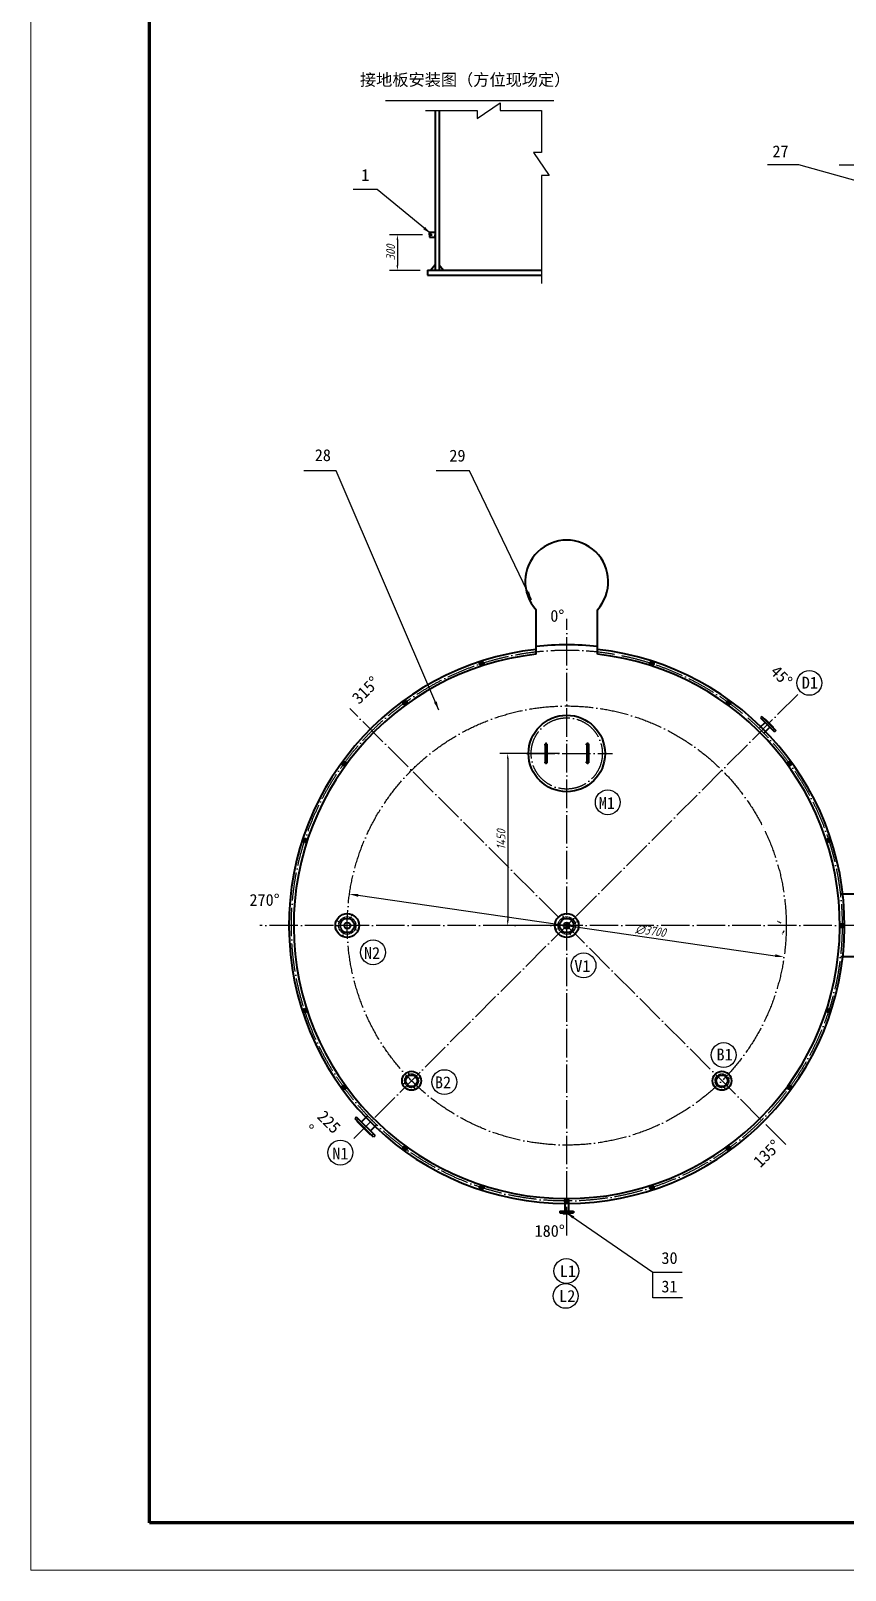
# Model space of a CAD drawing. Header units: millimetres. Extents: x -636 to 32964, y -4723 to 19037.
# Drawn here: x -636 to 6228, y -4723 to 8249 of the extents above; entities that cross this region are included whole.
import ezdxf

# ---------------------------------------------------------------- set-up
doc = ezdxf.new("R2010")
doc.units = ezdxf.units.MM
doc.header["$LTSCALE"] = 10
doc.linetypes.add('ACAD_ISO04W100', pattern=[30, 24, -3, 0, -3])
for name, color, linetype, lineweight in [('图纸内框', 6, 'Continuous', 90), ('图纸外框', 7, 'Continuous', 15), ('点划线', 1, 'ACAD_ISO04W100', 25), ('粗实线', 4, 'Continuous', 40)]:
    doc.layers.add(name, color=color, linetype=linetype, lineweight=lineweight)
doc.layers.add('标注', color=8, linetype='Continuous')
doc.layers.add('点画线', color=1, linetype='ACAD_ISO04W100')
doc.styles.add('GB', font='gbeitc.shx', dxfattribs={"bigfont": 'gbcbig.shx'})
doc.styles.get("Standard").update_dxf_attribs({"font": 'SimSun.ttf'})
doc.dimstyles.new('GB', dxfattribs={"dimscale": 30, "dimtxt": 2.5, "dimasz": 2.5, "dimexe": 2.25, "dimexo": 2, "dimtad": 1, "dimdec": 0, "dimtxsty": 'GB', "dimcen": 2.5, "dimadec": 0, "dimazin": 0, "dimtfac": 1, "dimtdec": 0, "dimtmove": 0, "dimatfit": 3, "dimfxl": 0, "dimarcsym": 0})
doc.dimstyles.new('GB$0', dxfattribs={"dimscale": 30, "dimtxt": 2.5, "dimasz": 1.5, "dimexe": 2.25, "dimexo": 2, "dimtad": 1, "dimdec": 0, "dimtxsty": 'GB', "dimcen": 2.5, "dimadec": 0, "dimazin": 0, "dimtfac": 1, "dimtdec": 0, "dimtmove": 0, "dimatfit": 3, "dimfxl": 0, "dimarcsym": 0})
doc.dimstyles.new('GB$3', dxfattribs={"dimscale": 30, "dimtxt": 2.5, "dimasz": 2.5, "dimexe": 2.25, "dimexo": 2, "dimtad": 1, "dimtoh": 1, "dimdec": 0, "dimtxsty": 'GB', "dimcen": 2.5, "dimadec": 0, "dimazin": 0, "dimtfac": 1, "dimtdec": 0, "dimtmove": 0, "dimatfit": 2, "dimfxl": 0, "dimarcsym": 0})

# ---------------------------------------------------------------- blocks, each defined once
blk = doc.blocks.new('*D12')
at = {"layer": 'Defpoints', "color": 0}
for p in [(2724, 6530), (2454, 6230), (2706, 6230)]:
    blk.add_point(p, dxfattribs=at)
at = {"layer": '标注', "color": 0, "lineweight": -2}
for p, q in [((2664, 6530), (2386, 6530)), ((2454, 6485), (2454, 6275)), ((2646, 6230), (2386, 6230))]:
    blk.add_line(p, q, dxfattribs=at)
at = {"layer": '标注', "color": 0}
for points in [[(2446, 6485), (2461, 6485), (2454, 6530)], [(2446, 6275), (2461, 6275), (2454, 6230)]]:
    blk.add_solid(points, dxfattribs=at)
at = {"layer": '标注', "color": 0, "insert": (2397, 6380), "char_height": 75, "attachment_point": 5, "rotation": 90, "style": 'GB'}
blk.add_mtext('300', dxfattribs=at)
blk = doc.blocks.new('*D40')
at = {"layer": 'Defpoints', "color": 0}
for p in [(2050, 974), (5712, 444)]:
    blk.add_point(p, dxfattribs=at)
at = {"layer": '标注', "color": 0, "lineweight": -2}
blk.add_line((2124, 964), (5637, 455), dxfattribs=at)
at = {"layer": '标注', "color": 0}
for points in [[(2126, 976), (2122, 951), (2050, 974)], [(5639, 468), (5636, 443), (5712, 444)]]:
    blk.add_solid(points, dxfattribs=at)
at = {"layer": '标注', "color": 0, "insert": (4587, 664), "char_height": 75, "attachment_point": 5, "rotation": 351.7647, "style": 'GB'}
blk.add_mtext('∅3700', dxfattribs=at)
blk = doc.blocks.new('*D41')
at = {"layer": 'Defpoints', "color": 0}
for p in [(3881, 2159), (3383, 709), (3881, 709)]:
    blk.add_point(p, dxfattribs=at)
at = {"layer": '标注', "color": 0, "lineweight": -2}
for p, q in [((3821, 2159), (3316, 2159)), ((3383, 2114), (3383, 754)), ((3821, 709), (3316, 709))]:
    blk.add_line(p, q, dxfattribs=at)
at = {"layer": '标注', "color": 0}
for points in [[(3376, 2114), (3391, 2114), (3383, 2159)], [(3376, 754), (3391, 754), (3383, 709)]]:
    blk.add_solid(points, dxfattribs=at)
at = {"layer": '标注', "color": 0, "insert": (3327, 1434), "char_height": 75, "attachment_point": 5, "rotation": 90, "style": 'GB'}
blk.add_mtext('1450', dxfattribs=at)

msp = doc.modelspace()

# ---------------------------------------------------------------- hatches: boundary and pattern name
at = {"layer": '标注'}
h = msp.add_hatch(color=256, dxfattribs=at)
h.paths.add_polyline_path([(3183.6, 2916.8), (3163.6, 2916.8), (3163.6, 2896.8, 0.4142136)])
h.paths.add_polyline_path([(3183.6, 2916.8, 0.4142136), (3163.6, 2936.8), (3163.6, 2916.8)])
h.paths.add_polyline_path([(3163.6, 2916.8), (3163.6, 2936.8, 0.4142136), (3143.6, 2916.8)])
h.paths.add_polyline_path([(3163.6, 2896.8), (3163.6, 2916.8), (3143.6, 2916.8, 0.4142136)])
h = msp.add_hatch(color=256, dxfattribs=at)
h.paths.add_polyline_path([(4614.2, 2905.1), (4598, 2916.8), (4586.3, 2900.7, 0.4142136)])
h.paths.add_polyline_path([(4614.2, 2905.1, 0.4142136), (4609.8, 2933), (4598, 2916.8)])
h.paths.add_polyline_path([(4598, 2916.8), (4609.8, 2933, 0.4142136), (4581.8, 2928.6)])
h.paths.add_polyline_path([(4586.3, 2900.7), (4598, 2916.8), (4581.8, 2928.6, 0.4142136)])
h = msp.add_hatch(color=256, dxfattribs=at)
h.paths.add_polyline_path([(2535.6, 2593.4), (2516.5, 2587.2), (2522.7, 2568.2, 0.4142136)])
h.paths.add_polyline_path([(2535.6, 2593.4, 0.4142136), (2510.4, 2606.2), (2516.5, 2587.2)])
h.paths.add_polyline_path([(2516.5, 2587.2), (2510.4, 2606.2, 0.4142136), (2497.5, 2581)])
h.paths.add_polyline_path([(2522.7, 2568.2), (2516.5, 2587.2), (2497.5, 2581, 0.4142136)])
h = msp.add_hatch(color=256, dxfattribs=at)
h.paths.add_polyline_path([(5256.8, 2571), (5245, 2587.2), (5228.9, 2575.4, 0.4142136)])
h.paths.add_polyline_path([(5256.8, 2571, 0.4142136), (5261.2, 2598.9), (5245, 2587.2)])
h.paths.add_polyline_path([(5245, 2587.2), (5261.2, 2598.9, 0.4142136), (5233.3, 2603.4)])
h.paths.add_polyline_path([(5228.9, 2575.4), (5245, 2587.2), (5233.3, 2603.4, 0.4142136)])
h = msp.add_hatch(color=256, dxfattribs=at)
h.paths.add_polyline_path([(2019.2, 2085.4), (2003.1, 2073.7), (2014.8, 2057.5, 0.4142136)])
h.paths.add_polyline_path([(2019.2, 2085.4, 0.4142136), (1991.3, 2089.9), (2003.1, 2073.7)])
h.paths.add_polyline_path([(2003.1, 2073.7), (1991.3, 2089.9, 0.4142136), (1986.9, 2061.9)])
h.paths.add_polyline_path([(2014.8, 2057.5), (2003.1, 2073.7), (1986.9, 2061.9, 0.4142136)])
h = msp.add_hatch(color=256, dxfattribs=at)
h.paths.add_polyline_path([(5764.7, 2054.7), (5758.5, 2073.7), (5739.5, 2067.5, 0.4142136)])
h.paths.add_polyline_path([(5764.7, 2054.7, 0.4142136), (5777.5, 2079.9), (5758.5, 2073.7)])
h.paths.add_polyline_path([(5758.5, 2073.7), (5777.5, 2079.9, 0.4142136), (5752.3, 2092.7)])
h.paths.add_polyline_path([(5739.5, 2067.5), (5758.5, 2073.7), (5752.3, 2092.7, 0.4142136)])
h = msp.add_hatch(color=256, dxfattribs=at)
h.paths.add_polyline_path([(1685.1, 1442.9), (1673.4, 1426.7), (1689.6, 1414.9, 0.4142136)])
h.paths.add_polyline_path([(1685.1, 1442.9, 0.4142136), (1657.2, 1438.4), (1673.4, 1426.7)])
h.paths.add_polyline_path([(1673.4, 1426.7), (1657.2, 1438.4, 0.4142136), (1661.6, 1410.5)])
h.paths.add_polyline_path([(1689.6, 1414.9), (1673.4, 1426.7), (1661.6, 1410.5, 0.4142136)])
h = msp.add_hatch(color=256, dxfattribs=at)
h.paths.add_polyline_path([(6088.2, 1406.7), (6088.2, 1426.7), (6068.2, 1426.7, 0.4142136)])
h.paths.add_polyline_path([(6088.2, 1406.7, 0.4142136), (6108.2, 1426.7), (6088.2, 1426.7)])
h.paths.add_polyline_path([(6088.2, 1426.7), (6108.2, 1426.7, 0.4142136), (6088.2, 1446.7)])
h.paths.add_polyline_path([(6068.2, 1426.7), (6088.2, 1426.7), (6088.2, 1446.7, 0.4142136)])
h = msp.add_hatch(color=256, dxfattribs=at)
h.paths.add_polyline_path([(6195.6, 690.4), (6201.8, 709.4), (6182.8, 715.6, 0.4142136)])
h.paths.add_polyline_path([(6195.6, 690.4, 0.4142136), (6220.8, 703.3), (6201.8, 709.4)])
h.paths.add_polyline_path([(6201.8, 709.4), (6220.8, 703.3, 0.4142136), (6208, 728.5)])
h.paths.add_polyline_path([(6182.8, 715.6), (6201.8, 709.4), (6208, 728.5, 0.4142136)])
h = msp.add_hatch(color=256, dxfattribs=at)
h.paths.add_polyline_path([(1673.4, 12.2), (1673.4, -7.8), (1693.4, -7.8, 0.4142136)])
h.paths.add_polyline_path([(1673.4, 12.2, 0.4142136), (1653.4, -7.8), (1673.4, -7.8)])
h.paths.add_polyline_path([(1673.4, -7.8), (1653.4, -7.8, 0.4142136), (1673.4, -27.8)])
h.paths.add_polyline_path([(1693.4, -7.8), (1673.4, -7.8), (1673.4, -27.8, 0.4142136)])
h = msp.add_hatch(color=256, dxfattribs=at)
h.paths.add_polyline_path([(6076.4, -24), (6088.2, -7.8), (6072, 4, 0.4142136)])
h.paths.add_polyline_path([(6076.4, -24, 0.4142136), (6104.4, -19.5), (6088.2, -7.8)])
h.paths.add_polyline_path([(6088.2, -7.8), (6104.4, -19.5, 0.4142136), (6100, 8.4)])
h.paths.add_polyline_path([(6072, 4), (6088.2, -7.8), (6100, 8.4, 0.4142136)])
h = msp.add_hatch(color=256, dxfattribs=at)
h.paths.add_polyline_path([(1996.9, -635.8), (2003.1, -654.8), (2022.1, -648.6, 0.4142136)])
h.paths.add_polyline_path([(1996.9, -635.8, 0.4142136), (1984, -661), (2003.1, -654.8)])
h.paths.add_polyline_path([(2003.1, -654.8), (1984, -661, 0.4142136), (2009.2, -673.8)])
h.paths.add_polyline_path([(2022.1, -648.6), (2003.1, -654.8), (2009.2, -673.8, 0.4142136)])
h = msp.add_hatch(color=256, dxfattribs=at)
h.paths.add_polyline_path([(5742.3, -666.6), (5758.5, -654.8), (5746.8, -638.6, 0.4142136)])
h.paths.add_polyline_path([(5742.3, -666.6, 0.4142136), (5770.3, -671), (5758.5, -654.8)])
h.paths.add_polyline_path([(5758.5, -654.8), (5770.3, -671, 0.4142136), (5774.7, -643.1)])
h.paths.add_polyline_path([(5746.8, -638.6), (5758.5, -654.8), (5774.7, -643.1, 0.4142136)])
h = msp.add_hatch(color=256, dxfattribs=at)
h.paths.add_polyline_path([(2504.8, -1152.1), (2516.5, -1168.3), (2532.7, -1156.5, 0.4142136)])
h.paths.add_polyline_path([(2504.8, -1152.1, 0.4142136), (2500.4, -1180), (2516.5, -1168.3)])
h.paths.add_polyline_path([(2516.5, -1168.3), (2500.4, -1180, 0.4142136), (2528.3, -1184.5)])
h.paths.add_polyline_path([(2532.7, -1156.5), (2516.5, -1168.3), (2528.3, -1184.5, 0.4142136)])
h = msp.add_hatch(color=256, dxfattribs=at)
h.paths.add_polyline_path([(5226, -1174.5), (5245, -1168.3), (5238.9, -1149.3, 0.4142136)])
h.paths.add_polyline_path([(5226, -1174.5, 0.4142136), (5251.2, -1187.3), (5245, -1168.3)])
h.paths.add_polyline_path([(5245, -1168.3), (5251.2, -1187.3, 0.4142136), (5264.1, -1162.1)])
h.paths.add_polyline_path([(5238.9, -1149.3), (5245, -1168.3), (5264.1, -1162.1, 0.4142136)])
h = msp.add_hatch(color=256, dxfattribs=at)
h.paths.add_polyline_path([(3147.4, -1486.2), (3163.6, -1498), (3175.3, -1481.8, 0.4142136)])
h.paths.add_polyline_path([(3147.4, -1486.2, 0.4142136), (3151.8, -1514.1), (3163.6, -1498)])
h.paths.add_polyline_path([(3163.6, -1498), (3151.8, -1514.1, 0.4142136), (3179.7, -1509.7)])
h.paths.add_polyline_path([(3175.3, -1481.8), (3163.6, -1498), (3179.7, -1509.7, 0.4142136)])
h = msp.add_hatch(color=256, dxfattribs=at)
h.paths.add_polyline_path([(4578, -1498), (4598, -1498), (4598, -1478, 0.4142136)])
h.paths.add_polyline_path([(4578, -1498, 0.4142136), (4598, -1518), (4598, -1498)])
h.paths.add_polyline_path([(4598, -1498), (4598, -1518, 0.4142136), (4618, -1498)])
h.paths.add_polyline_path([(4598, -1478), (4598, -1498), (4618, -1498, 0.4142136)])
h = msp.add_hatch(color=256, dxfattribs=at)
h.paths.add_polyline_path([(3861.8, -1605.4), (3880.8, -1611.6), (3887, -1592.5, 0.4142136)])
h.paths.add_polyline_path([(3861.8, -1605.4, 0.4142136), (3874.6, -1630.6), (3880.8, -1611.6)])
h.paths.add_polyline_path([(3880.8, -1611.6), (3874.6, -1630.6, 0.4142136), (3899.8, -1617.7)])
h.paths.add_polyline_path([(3887, -1592.5), (3880.8, -1611.6), (3899.8, -1617.7, 0.4142136)])

# ---------------------------------------------------------------- linework, layer by layer
at = {"layer": '图纸内框'}
for p, q in [((363.9, -4322.7), (363.9, 18637.3)), ((15763.9, -4322.7), (363.9, -4322.7))]:
    msp.add_line(p, q, dxfattribs=at)
at = {"layer": '图纸外框'}
for p, q in [((-636.1, -4722.7), (-636.1, 19037.3)), ((16163.9, -4722.7), (-636.1, -4722.7))]:
    msp.add_line(p, q, dxfattribs=at)
at = {"layer": '标注'}
for p, q in [((2353, 7662.3), (3772.9, 7662.3)), ((2691, 7575.8), (3125.7, 7575.8)), ((3125.7, 7508.1), (3318.9, 7640.4)), ((3125.7, 7575.8), (3125.7, 7508.1)), ((3318.9, 7640.4), (3318.9, 7575.8)), ((3318.9, 7575.8), (3669.2, 7575.8)), ((3669.2, 7575.8), (3669.2, 7222.5)), ((3669.2, 7222.5), (3601.5, 7222.5)), ((3601.5, 7222.5), (3733.8, 7029.3)), ((3733.8, 7029.3), (3669.2, 7029.3)), ((3669.2, 7029.3), (3669.2, 6679)), ((3669.2, 6679), (3669.2, 6119.8)), ((4605.3, -2427.3), (4605.3, -2210.4)), ((4856.6, -2427.3), (4605.3, -2427.3))]:
    msp.add_line(p, q, dxfattribs=at)
for centre, radius in [((3163.6, 2916.8), 20), ((4598, 2916.8), 20), ((5925.2, 2753.9), 104.7), ((2516.5, 2587.2), 20), ((5245, 2587.2), 20), ((2003.1, 2073.7), 20), ((5758.5, 2073.7), 20), ((4226.5, 1747.6), 104.7), ((1673.4, 1426.7), 20), ((6088.2, 1426.7), 20), ((6201.8, 709.4), 20), ((2248.5, 483.3), 104.7), ((4022.2, 373.4), 104.7), ((1673.4, -7.8), 20), ((6088.2, -7.8), 20), ((5203.4, -382.3), 104.7), ((2849.7, -610), 104.7), ((2003.1, -654.8), 20), ((5758.5, -654.8), 20), ((1973.3, -1204.1), 104.7), ((2516.5, -1168.3), 20), ((5245, -1168.3), 20), ((3163.6, -1498), 20), ((4598, -1498), 20), ((3880.8, -1611.6), 20), ((3877.4, -2202), 104.7), ((3871.9, -2411.3), 104.7)]:
    msp.add_circle(centre, radius, dxfattribs=at)
at = {"layer": '点划线'}
for p, q in [((7206, 7116.5), (6178, 7116.5)), ((3689.7, 2235.1), (3722.6, 2235.1)), ((3705.8, 2251.9), (3705.8, 2070.2)), ((4071.9, 2235.1), (4039, 2235.1)), ((4055.8, 2251.9), (4055.8, 2070.2)), ((3541.5, 2159.4), (4267.2, 2159.4)), ((3689.7, 2083.7), (3722.6, 2083.7)), ((4071.9, 2083.7), (4039, 2083.7)), ((3838.3, -1692), (3838.3, -1717.5)), ((3880.8, -1690.6), (3880.8, -1725.5)), ((3923.3, -1694), (3923.3, -1718.6))]:
    msp.add_line(p, q, dxfattribs=at)
msp.add_circle((3880.8, 2159.4), 300, dxfattribs=at)
at = {"layer": '点画线'}
for p, q in [((3880.8, -1901.7), (3880.8, 3295)), ((5827.9, 2656.6), (2085.5, -1085.8)), ((5727.2, -1136.9), (2052.5, 2537.7)), ((6716.2, 709.4), (1295.2, 709.4))]:
    msp.add_line(p, q, dxfattribs=at)
at = {"layer": '点画线', "ltscale": 0.1}
for p, q in [((5541.9, 2458.9), (5524.3, 2441.4)), ((5631.6, 2371.9), (5612.3, 2352.5)), ((2055.9, 763.9), (2072.7, 800.2)), ((3860, 765.7), (3846.2, 803.3)), ((1976.3, 734.6), (1940, 751.3)), ((2005.7, 655), (1989.6, 620.1)), ((2085.3, 684.3), (2121.6, 667.6)), ((3824.5, 688.7), (3788.5, 675.4)), ((3901.5, 653.1), (3915.4, 615.6)), ((3937.1, 730.2), (3974.6, 744)), ((5687.2, 729.5), (5658.2, 743)), ((5710.7, 665.9), (5697.3, 636.8)), ((2527.6, -615.3), (2497.6, -626.4)), ((2556, -553.7), (2545, -523.6)), ((2589.3, -643.7), (2600.3, -673.8)), ((2617.7, -582.1), (2647.7, -571)), ((5205.5, -643.7), (5216.6, -673.8)), ((5234, -582.1), (5264, -571)), ((2128.5, -915.5), (2107.2, -936.9)), ((2255.8, -1042.8), (2234.5, -1064.2))]:
    msp.add_line(p, q, dxfattribs=at)
at = {"layer": '点画线'}
for radius in [2321, 1850]:
    msp.add_circle((3880.8, 709.4), radius, dxfattribs=at)
at = {"layer": '点画线', "ltscale": 0.1}
for centre, radius in [((2030.8, 709.4), 73.2), ((3880.8, 709.4), 73.2), ((2572.6, -598.7), 58.3), ((5188.9, -598.7), 58.3)]:
    msp.add_circle(centre, radius, dxfattribs=at)
at = {"layer": '粗实线'}
for p, q in [((2772.4, 7575.8), (2772.4, 6230.4)), ((2804.4, 7575.8), (2804.4, 6230.4)), ((2723.9, 6530.4), (2723.9, 6551.1)), ((2723.9, 6551.1), (2772.4, 6551.1)), ((2723.9, 6530.4), (2723.9, 6509.6)), ((2723.9, 6509.6), (2772.4, 6509.6)), ((2729.3, 6530.4), (2746.5, 6530.4)), ((2737.9, 6530.4), (2737.9, 6538.8)), ((2737.9, 6530.4), (2737.9, 6521.9)), ((2772.4, 6559.1), (2772.4, 6530.4)), ((2772.4, 6501.6), (2772.4, 6530.4)), ((2705.9, 6230.4), (3669.2, 6230.4)), ((2705.9, 6230.4), (2705.9, 6190.4)), ((2772.4, 6276.2), (2735.8, 6230.4)), ((2804.4, 6276.2), (2841, 6230.4)), ((2705.9, 6190.4), (3669.2, 6190.4)), ((3622.8, 2995.9), (3622.8, 3370.4)), ((4139.4, 2995.9), (4138.8, 3370.4)), ((5525.2, 2470.5), (5513.9, 2459.2)), ((5525.2, 2470.5), (5545.7, 2450)), ((5552, 2421), (5505.2, 2374.2)), ((5513.9, 2459.2), (5630.5, 2342.5)), ((5592.3, 2380.7), (5545.6, 2333.9)), ((5545.7, 2450), (5551.3, 2450)), ((5621.3, 2374.3), (5545.7, 2450)), ((5551.3, 2450), (5621.3, 2380)), ((5592.3, 2380.7), (5552, 2421)), ((5552, 2421), (5592.3, 2380.7)), ((5621.3, 2374.3), (5621.3, 2380)), ((5621.3, 2374.3), (5641.8, 2353.8)), ((5641.8, 2353.8), (5630.5, 2342.5)), ((3698.8, 2235.1), (3698.8, 2085.1)), ((3712.8, 2235.1), (3712.8, 2085.1)), ((4048.8, 2235.1), (4048.8, 2085.1)), ((4062.8, 2235.1), (4062.8, 2085.1)), ((6464.8, 974.4), (6191.7, 974.4)), ((6464.8, 444.4), (6191.7, 444.4)), ((2110.2, -905.6), (2097.5, -918.3)), ((2265.8, -1061.2), (2110.2, -905.6)), ((2198.3, -896.7), (2149.8, -945.2)), ((2118, -938.8), (2097.5, -918.3)), ((2118, -944.5), (2118, -938.8)), ((2118, -938.8), (2232.5, -1053.4)), ((2226.9, -1053.4), (2118, -944.5)), ((2210.6, -1037.1), (2134.2, -960.7)), ((2274.7, -973), (2226.2, -1021.6)), ((2232.5, -1053.4), (2226.9, -1053.4)), ((2253, -1073.9), (2232.5, -1053.4)), ((2265.8, -1061.2), (2253, -1073.9)), ((3864.8, -1616.5), (3864.8, -1698.6)), ((3896.8, -1616.5), (3896.8, -1698.6)), ((3823.3, -1698.6), (3823.3, -1712.6)), ((3823.3, -1698.6), (3938.3, -1698.6)), ((3823.3, -1712.6), (3845.3, -1712.6)), ((3845.3, -1712.6), (3849.3, -1716.6)), ((3845.3, -1712.6), (3916.3, -1712.6)), ((3849.3, -1716.6), (3912.3, -1716.6)), ((3912.3, -1716.6), (3916.3, -1712.6)), ((3916.3, -1712.6), (3938.3, -1712.6)), ((3938.3, -1698.6), (3938.3, -1712.6))]:
    msp.add_line(p, q, dxfattribs=at)
for centre, radius in [((3880.8, 2159.4), 322.5), ((2030.8, 709.4), 100), ((3880.8, 709.4), 100), ((2030.8, 709.4), 60), ((2030.8, 709.4), 26), ((3880.8, 709.4), 60), ((3880.8, 709.4), 26), ((2572.6, -598.7), 80), ((5188.9, -598.7), 80), ((2572.6, -598.7), 48), ((5188.9, -598.7), 48)]:
    msp.add_circle(centre, radius, dxfattribs=at)
for centre, radius, start, end in [((3880.8, 3606.9), 350, 317.4886, 222.5114), ((3880.8, 709.4), 2341, 96.32738, 83.6599), ((3880.8, 709.4), 2301, 96.43784, 83.54767), ((3880.8, 709.4), 2365.7, 83.72744, 96.26092), ((3705.8, 2235.1), 7, 0, 180), ((4055.8, 2235.1), 7, 0, 180), ((3705.8, 2085.3), 7, 180, 0), ((4055.8, 2085.3), 7, 180, 0)]:
    msp.add_arc(centre, radius, start, end, dxfattribs=at)

# ---------------------------------------------------------------- texts
at = {"layer": '标注', "char_height": 100}
for s, insert, width, attachment_point in [('接地板安装图（方位现场定）', (2138.1, 7885.8), 2155.541, 1), (' 27', (5546.3, 7282.8), 368.331, 1), (' 1', (2080.6, 7083.2), 368.331, 1), (' 28', (1689.2, 4722.6), 368.331, 1), (' 29', (2823.6, 4718.8), 368.331, 1), ('0%%D', (3742.2, 3368.9), 368.331, 1), ('D1', (5997.9, 2806), 368.331, 3), ('M1', (4286.7, 1791.7), 368.331, 3), ('270%%D', (1206.9, 975), 368.331, 1), ('N2', (2308.2, 527.9), 368.331, 3), ('V1', (4080.6, 417.6), 368.331, 3), ('B1', (5278.9, -327.6), 368.331, 3), ('B2', (2906, -562.1), 368.331, 3), ('N1', (2041, -1161.7), 368.331, 3), ('180%%D', (3609.8, -1813.5), 368.331, 1), (' 30', (4610.7, -2042), 368.331, 1), ('L1', (3822.4, -2152.6), 368.331, 1), (' 31', (4610.1, -2281.9), 368.331, 1), ('L2', (3816.9, -2361.8), 368.331, 1)]:
    msp.add_mtext(s, dxfattribs=dict(at, insert=insert, width=width, attachment_point=attachment_point))
at = {"layer": '标注', "char_height": 100, "width": 368.331, "attachment_point": 1}
for s, insert, rotation in [('45%%D', (5660.2, 2912), 315), ('315%%D', (2060, 2638.7), 45), ('225\\P%%D', (1840.8, -837.5), 315), ('135%%D', (5442.2, -1265.3), 45)]:
    msp.add_mtext(s, dxfattribs=dict(at, insert=insert, rotation=rotation))

# ---------------------------------------------------------------- dimensions: what is measured, and where the dimension line sits
at = {"layer": '标注'}
dim = msp.add_linear_dim(base=(2453.7, 6230.4), p1=(2723.9, 6530.4), p2=(2705.9, 6230.4), angle=90, dimstyle='GB$0', dxfattribs=at)
dim.commit()
dim.dimension.update_dxf_attribs({"geometry": '*D12', "text_midpoint": (2397.4, 6380.4)})
dim = msp.add_aligned_dim(p1=(3880.8, 2159.4), p2=(3880.8, 709.4), distance=-497.6, dimstyle='GB$0', dxfattribs=at)
dim.commit()
dim.dimension.update_dxf_attribs({"geometry": '*D41', "text_midpoint": (3327, 1434.4)})
dim = msp.add_diameter_dim_2p(p1=(2049.9, 974.4), p2=(5711.7, 444.5), dimstyle='GB$3', dxfattribs=at)
dim.commit()
dim.dimension.update_dxf_attribs({"geometry": '*D40', "text_midpoint": (4579, 608.4), "dimtype": 163})

# ---------------------------------------------------------------- leaders
for points, override in [([(6717.4, 6872.2), (5837.4, 7120.4), (5572.5, 7120.4)], {"dimgap": 0.625, "dimtad": 0}), ([(2737.6, 6537.9), (2283.2, 6911.8), (2080.6, 6911.8)], {"dimgap": 0.625, "dimtad": 0}), ([(2802.7, 2524.4), (1937.8, 4541.4), (1664.9, 4541.4)], {"dimtad": 0}), ([(3584.1, 3452.5), (3062.1, 4541.4), (2780.3, 4541.4)], {"dimtad": 0}), ([(3876.2, -1708), (4605.3, -2210.4), (4853.8, -2210.4)], {"dimgap": 0.625, "dimtad": 0})]:
    msp.add_leader(points, dimstyle='GB', override=override, dxfattribs=at)

doc.saveas('drawing.dxf')
